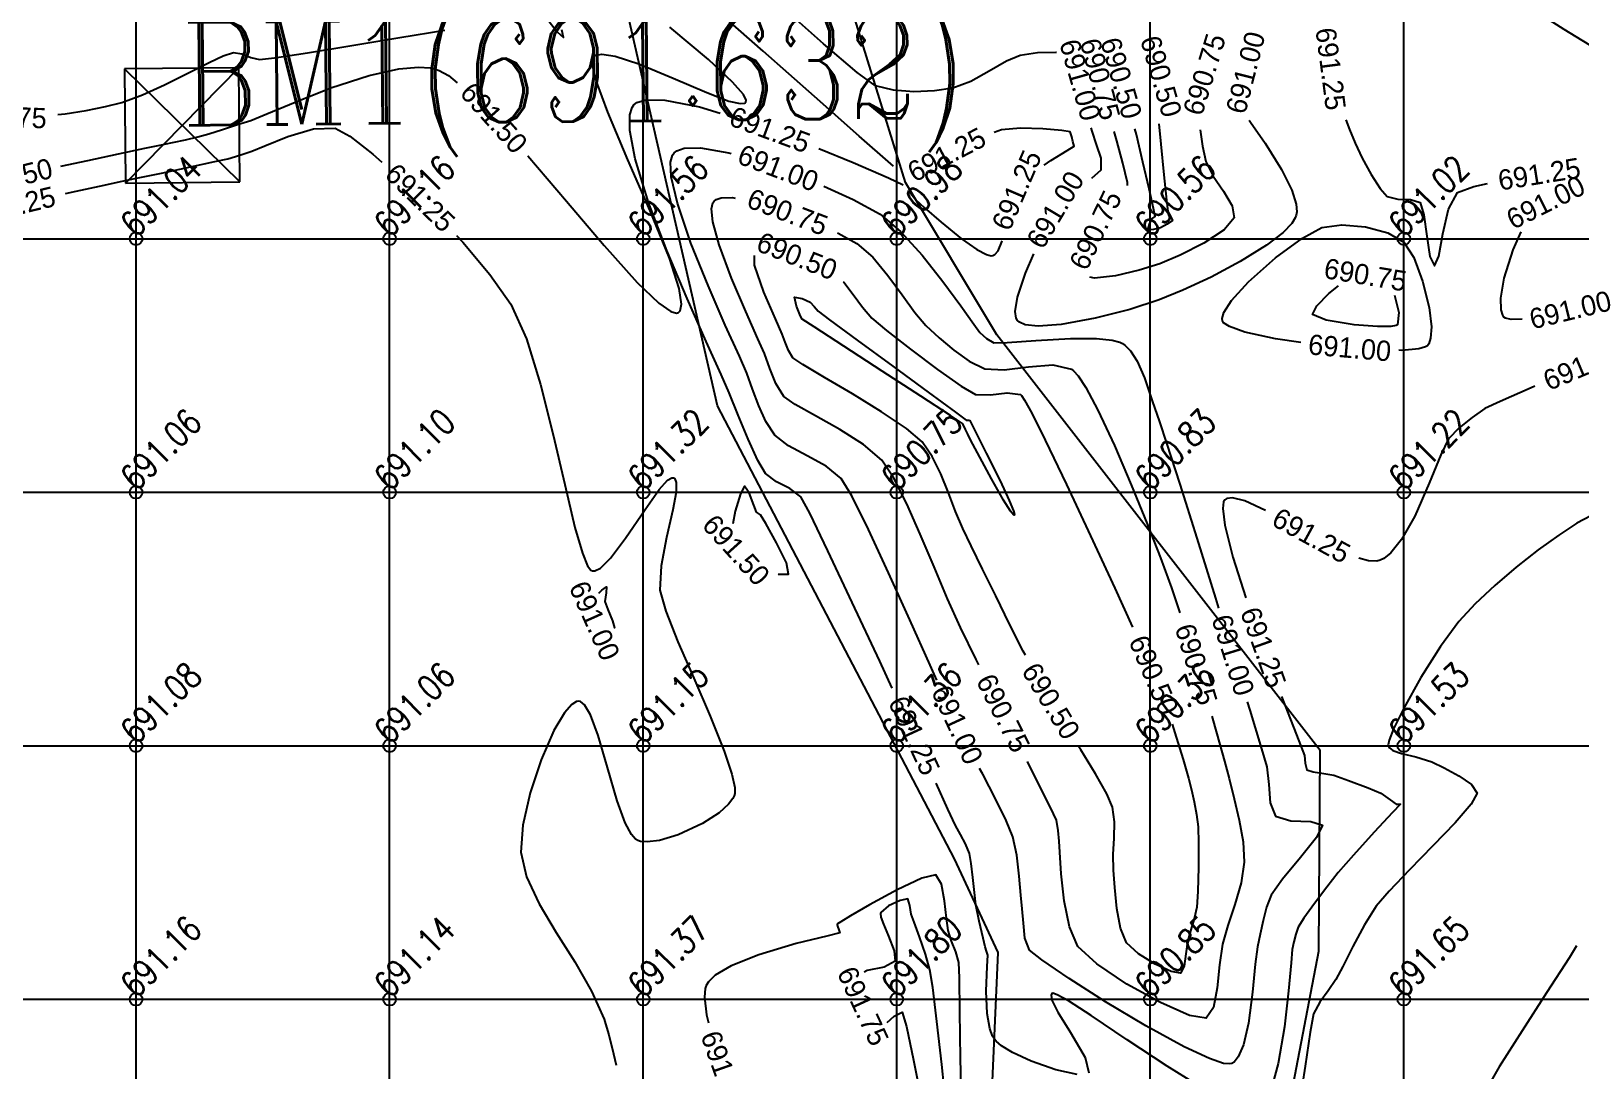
# Model space of a CAD drawing. Header units: millimetres. Extents: x 708400 to 708940, y 1331410 to 1331890.
# Drawn here: x 708622.93 to 708653.49, y 1331613.61 to 1331634.1 of the extents above; entities that cross this region are included whole.
import ezdxf

# ---------------------------------------------------------------- set-up
doc = ezdxf.new("R2010")
doc.units = ezdxf.units.MM
doc.header["$PDMODE"] = 32
doc.header["$PDSIZE"] = 0.25
for name, color, linetype in [('BLOCK LEVELS', 251, 'Continuous'), ('bm', 6, 'Continuous'), ('CONT-MJR', 210, 'Continuous'), ('CONT-MNR', 90, 'Continuous'), ('grid', 4, 'Continuous'), ('nala', 190, 'Continuous')]:
    doc.layers.add(name, color=color, linetype=linetype)
doc.styles.add('RC', font='romanc.shx', dxfattribs={"width": 0.8, "height": 1.8})
doc.styles.add('RS', font='romans.shx', dxfattribs={"height": 5})

# ---------------------------------------------------------------- blocks, each defined once
blk = doc.blocks.new('tbm')
at = {"layer": 'bm'}
for p, q in [((1, 1), (-1, 1)), ((-1, 1), (-1, -1)), ((1, -1), (1, 1)), ((-1, -1), (1, -1))]:
    blk.add_line(p, q, dxfattribs=at)
for points in [[(1, 1), (-1, -1)], [(-1, 1), (1, -1)]]:
    blk.add_lwpolyline(points, dxfattribs=at)

msp = doc.modelspace()

# ---------------------------------------------------------------- linework, layer by layer
at = {"layer": 'BLOCK LEVELS', "color": 251}
for p in [(708625, 1331630, 691.038), (708630, 1331630, 691.163), (708635, 1331630, 691.56), (708640, 1331630, 690.979), (708645, 1331630, 690.565), (708650, 1331630, 691.021), (708625, 1331625, 691.056), (708630, 1331625, 691.097), (708635, 1331625, 691.32), (708640, 1331625, 690.75), (708645, 1331625, 690.832), (708650, 1331625, 691.218), (708625, 1331620, 691.083), (708630, 1331620, 691.064), (708635, 1331620, 691.147), (708640, 1331620, 691.359), (708645, 1331620, 690.358), (708650, 1331620, 691.53), (708625, 1331615, 691.162), (708630, 1331615, 691.136), (708635, 1331615, 691.367), (708640, 1331615, 691.802), (708645, 1331615, 690.849), (708650, 1331615, 691.646)]:
    msp.add_point(p, dxfattribs=at)
at = {"layer": 'CONT-MJR', "flags": 128}
for points, elevation in [([(708643.15, 1331633.671), (708643.139, 1331633.674), (708642.773, 1331633.667), (708642.432, 1331633.613), (708642.163, 1331633.498), (708641.824, 1331633.301), (708641.458, 1331633.099), (708641.109, 1331632.968), (708640.746, 1331632.913), (708640.339, 1331632.896), (708639.935, 1331632.927), (708639.582, 1331633.017), (708639.217, 1331633.278), (708638.558, 1331633.84), (708637.728, 1331634.58), (708636.849, 1331635.378), (708636.044, 1331636.112), (708635.697, 1331636.424)], 691), ([(708653.744, 1331635.725), (708653.216, 1331635.592), (708652.592, 1331635.46), (708652.155, 1331635.345), (708651.928, 1331635.248), (708651.848, 1331635.177), (708651.833, 1331635.138), (708651.838, 1331635.106), (708651.894, 1331635.022), (708652.081, 1331634.852), (708652.483, 1331634.559), (708653.152, 1331634.129), (708653.901, 1331633.679)], 691.5), ([(708632.723, 1331631.637), (708632.724, 1331631.636), (708633.488, 1331630.738), (708634.228, 1331629.866), (708634.884, 1331629.134), (708635.306, 1331628.726), (708635.543, 1331628.561), (708635.655, 1331628.532), (708635.696, 1331628.544), (708635.73, 1331628.579), (708635.758, 1331628.706), (708635.711, 1331629.018), (708635.517, 1331629.614), (708635.137, 1331630.548), (708634.698, 1331631.556), (708634.3, 1331632.494), (708634.078, 1331633.099), (708634.002, 1331633.419), (708634.007, 1331633.551), (708634.028, 1331633.59), (708634.068, 1331633.617), (708634.187, 1331633.639), (708634.45, 1331633.599), (708634.916, 1331633.446), (708635.592, 1331633.165), (708636.254, 1331632.88), (708636.688, 1331632.715), (708636.915, 1331632.664), (708637.004, 1331632.675), (708637.027, 1331632.697), (708637.031, 1331632.732), (708636.977, 1331632.841), (708636.763, 1331633.089), (708636.289, 1331633.532), (708635.526, 1331634.174)], 691.5), ([(708623.519, 1331631.43), (708624.047, 1331631.544), (708624.653, 1331631.673), (708625.172, 1331631.783), (708625.469, 1331631.846), (708625.716, 1331631.896), (708625.974, 1331631.949), (708626.219, 1331632.006), (708626.434, 1331632.069), (708626.707, 1331632.156), (708626.997, 1331632.249), (708627.266, 1331632.332), (708627.581, 1331632.459), (708628.137, 1331632.695), (708628.84, 1331632.972), (708629.597, 1331633.219), (708630.18, 1331633.349), (708630.572, 1331633.383), (708630.8, 1331633.367), (708630.903, 1331633.346), (708630.98, 1331633.318), (708631.161, 1331633.215), (708631.332, 1331633.076)], 691.5), ([(708646.953, 1331632.34), (708646.979, 1331632.298), (708647.265, 1331631.881), (708647.587, 1331631.366), (708647.793, 1331630.955), (708647.879, 1331630.681), (708647.89, 1331630.529), (708647.879, 1331630.464), (708647.859, 1331630.412), (708647.79, 1331630.302), (708647.62, 1331630.124), (708647.293, 1331629.871), (708646.775, 1331629.548), (708646.201, 1331629.243), (708645.644, 1331628.982), (708645.173, 1331628.791), (708644.598, 1331628.606), (708643.916, 1331628.43), (708643.243, 1331628.306), (708642.788, 1331628.274), (708642.533, 1331628.302), (708642.419, 1331628.352), (708642.381, 1331628.387), (708642.355, 1331628.433), (708642.338, 1331628.565), (708642.381, 1331628.845), (708642.536, 1331629.319), (708642.702, 1331629.699)], 691), ([(708643.848, 1331631.192), (708644.031, 1331631.36), (708644.03, 1331631.588), (708643.942, 1331631.859), (708643.852, 1331632.118), (708643.837, 1331632.188)], 691), ([(708645.169, 1331632.267), (708645.206, 1331631.866), (708645.266, 1331631.262), (708645.319, 1331630.76), (708645.345, 1331630.538), (708645.397, 1331630.445), (708645.436, 1331630.359), (708645.334, 1331630.283), (708645.199, 1331630.213), (708645.062, 1331630.181), (708644.954, 1331630.177), (708644.986, 1331630.289), (708645.033, 1331630.39), (708645.099, 1331630.438), (708645.065, 1331630.594), (708644.976, 1331630.986), (708644.855, 1331631.508), (708644.725, 1331632.053), (708644.696, 1331632.168)], 690.5), ([(708640.792, 1331621.294), (708640.661, 1331621.587), (708640.261, 1331622.481), (708639.838, 1331623.413), (708639.44, 1331624.267), (708639.114, 1331624.926), (708638.907, 1331625.273), (708638.608, 1331625.513), (708638.231, 1331625.72), (708637.864, 1331625.917), (708637.593, 1331626.128), (708637.42, 1331626.392), (708637.279, 1331626.705), (708637.159, 1331627.034), (708637.047, 1331627.345), (708636.897, 1331627.683), (708636.619, 1331628.296), (708636.279, 1331629.074), (708635.942, 1331629.911), (708635.675, 1331630.699), (708635.554, 1331631.22), (708635.541, 1331631.511), (708635.576, 1331631.646), (708635.609, 1331631.692), (708635.661, 1331631.732), (708635.81, 1331631.782), (708636.128, 1331631.789), (708636.69, 1331631.691), (708636.736, 1331631.677)], 691), ([(708638.561, 1331631.037), (708639.139, 1331630.776), (708639.673, 1331630.482), (708640.077, 1331630.142), (708640.503, 1331629.672), (708640.911, 1331629.156), (708641.263, 1331628.675), (708641.518, 1331628.312), (708641.638, 1331628.148), (708641.77, 1331628.031), (708641.917, 1331627.944), (708642.181, 1331627.953), (708642.742, 1331627.995), (708643.424, 1331628.031), (708643.939, 1331628.029), (708644.249, 1331627.998), (708644.399, 1331627.958), (708644.452, 1331627.931), (708644.507, 1331627.891), (708644.608, 1331627.787), (708644.74, 1331627.585), (708644.886, 1331627.254), (708645.039, 1331626.803), (708645.18, 1331626.387), (708645.323, 1331625.966), (708645.582, 1331625.158), (708645.915, 1331624.096), (708646.283, 1331622.912), (708646.345, 1331622.712)], 691), ([(708647.972, 1331627.953), (708647.468, 1331628.026), (708646.865, 1331628.159), (708646.559, 1331628.267), (708646.447, 1331628.34), (708646.423, 1331628.377), (708646.417, 1331628.426), (708646.451, 1331628.547), (708646.6, 1331628.779), (708646.935, 1331629.146), (708647.469, 1331629.62), (708647.999, 1331630.012), (708648.383, 1331630.219), (708648.778, 1331630.27), (708649.242, 1331630.234), (708649.682, 1331630.118), (708650.003, 1331629.93), (708650.194, 1331629.632), (708650.371, 1331629.165), (708650.5, 1331628.643), (708650.543, 1331628.263), (708650.528, 1331628.037), (708650.492, 1331627.928), (708650.465, 1331627.889), (708650.428, 1331627.864), (708650.294, 1331627.825), (708649.959, 1331627.798), (708649.899, 1331627.799)], 691), ([(708652.332, 1331628.415), (708652.119, 1331628.407), (708652.007, 1331628.431), (708651.974, 1331628.453), (708651.949, 1331628.489), (708651.917, 1331628.596), (708651.914, 1331628.826), (708651.981, 1331629.223), (708652.154, 1331629.779), (708652.315, 1331630.137)], 691), ([(708642.538, 1331621.786), (708642.496, 1331621.866), (708642.226, 1331622.399), (708641.951, 1331622.954), (708641.692, 1331623.485), (708641.47, 1331623.943), (708641.305, 1331624.283), (708641.159, 1331624.623), (708641.018, 1331624.991), (708640.871, 1331625.36), (708640.702, 1331625.703), (708640.501, 1331625.994), (708640.19, 1331626.257), (708639.697, 1331626.587), (708639.125, 1331626.939), (708638.576, 1331627.265), (708638.151, 1331627.519), (708637.954, 1331627.652), (708637.868, 1331627.792), (708637.802, 1331627.959), (708637.744, 1331628.12), (708637.609, 1331628.42), (708637.382, 1331628.947), (708637.197, 1331629.48), (708637.193, 1331629.667)], 690.5), ([(708638.946, 1331629.154), (708638.959, 1331629.142), (708639.144, 1331628.9), (708639.323, 1331628.648), (708639.511, 1331628.43), (708639.801, 1331628.186), (708640.273, 1331627.818), (708640.803, 1331627.421), (708641.271, 1331627.092), (708641.553, 1331626.928), (708641.85, 1331626.918), (708642.178, 1331626.962), (708642.44, 1331626.924), (708642.459, 1331626.905), (708642.519, 1331626.814), (708642.661, 1331626.557), (708642.927, 1331626.029), (708643.349, 1331625.151), (708643.823, 1331624.139), (708644.298, 1331623.105), (708644.646, 1331622.337)], 690.5), ([(708637.661, 1331623.387), (708637.665, 1331623.386), (708637.864, 1331623.381), (708637.825, 1331623.608), (708637.632, 1331624.004), (708637.417, 1331624.381), (708637.313, 1331624.552), (708637.232, 1331624.605), (708637.185, 1331624.742), (708637.09, 1331624.99), (708637.001, 1331625.118), (708636.918, 1331624.969), (708636.812, 1331624.627), (708636.768, 1331624.378)], 691.5), ([(708653.839, 1331624.611), (708653.409, 1331624.388), (708653.055, 1331624.156), (708652.647, 1331623.861), (708652.216, 1331623.523), (708651.792, 1331623.163), (708651.404, 1331622.799), (708651.084, 1331622.452), (708650.721, 1331621.958), (708650.338, 1331621.349), (708649.998, 1331620.741), (708649.798, 1331620.333), (708649.712, 1331620.113), (708649.693, 1331620.02), (708649.696, 1331619.992), (708649.715, 1331619.96), (708649.786, 1331619.907), (708649.954, 1331619.847), (708650.235, 1331619.783), (708650.555, 1331619.684), (708650.796, 1331619.564), (708651.085, 1331619.409), (708651.332, 1331619.236), (708651.447, 1331619.063), (708651.33, 1331618.85), (708651.009, 1331618.48), (708650.573, 1331618.024), (708650.111, 1331617.551), (708649.709, 1331617.133), (708649.457, 1331616.839), (708649.225, 1331616.467), (708648.994, 1331616.04), (708648.794, 1331615.65), (708648.656, 1331615.391), (708648.507, 1331615.17), (708648.346, 1331614.941), (708648.22, 1331614.711), (708648.15, 1331614.35), (708648.055, 1331613.68), (708647.934, 1331612.916)], 691.5), ([(708634.126, 1331623.008), (708634.185, 1331623.071), (708634.278, 1331623.133), (708634.27, 1331623.013), (708634.244, 1331622.848), (708634.301, 1331622.689), (708634.394, 1331622.465), (708634.433, 1331622.325), (708634.431, 1331622.324)], 691), ([(708646.913, 1331620.864), (708646.962, 1331620.702), (708647.193, 1331619.94), (708647.297, 1331619.583), (708647.336, 1331619.237), (708647.366, 1331618.874), (708647.47, 1331618.612), (708647.772, 1331618.521), (708648.166, 1331618.504), (708648.393, 1331618.431), (708648.278, 1331618.194), (708647.961, 1331617.795), (708647.607, 1331617.368), (708647.383, 1331617.051), (708647.293, 1331616.815), (708647.224, 1331616.553), (708647.167, 1331616.287), (708647.111, 1331616.035), (708647.067, 1331615.69), (708647.015, 1331615.139), (708646.934, 1331614.529), (708646.835, 1331614.1), (708646.735, 1331613.862), (708646.653, 1331613.762), (708646.607, 1331613.733), (708646.565, 1331613.724), (708646.441, 1331613.737), (708646.165, 1331613.831), (708645.665, 1331614.065), (708644.912, 1331614.478), (708644.119, 1331614.952), (708643.398, 1331615.411), (708642.86, 1331615.775), (708642.618, 1331615.967), (708642.529, 1331616.206), (708642.497, 1331616.499), (708642.472, 1331616.781), (708642.445, 1331617.051), (708642.415, 1331617.43), (708642.368, 1331617.84), (708642.291, 1331618.204), (708642.161, 1331618.527), (708641.95, 1331618.956), (708641.695, 1331619.442), (708641.635, 1331619.554)], 691), ([(708645.431, 1331620.425), (708645.513, 1331620.172), (708645.647, 1331619.727), (708645.752, 1331619.358), (708645.813, 1331619.131), (708645.867, 1331618.893), (708645.913, 1331618.642), (708645.943, 1331618.401), (708645.951, 1331618.087), (708645.948, 1331617.604), (708645.936, 1331617.124), (708645.917, 1331616.817), (708645.866, 1331616.586), (708645.795, 1331616.347), (708645.734, 1331616.133), (708645.702, 1331615.899), (708645.671, 1331615.655), (708645.599, 1331615.516), (708645.415, 1331615.55), (708645.099, 1331615.693), (708644.766, 1331615.896), (708644.53, 1331616.115), (708644.411, 1331616.403), (708644.34, 1331616.793), (708644.3, 1331617.202), (708644.273, 1331617.548), (708644.269, 1331617.853), (708644.289, 1331618.178), (708644.297, 1331618.499), (708644.258, 1331618.791), (708644.142, 1331619.052), (708643.919, 1331619.445), (708643.628, 1331619.922), (708643.58, 1331620)], 690.5), ([(708641.281, 1331612.764), (708641.255, 1331613.83), (708641.244, 1331614.756), (708641.237, 1331615.426), (708641.227, 1331615.726), (708641.165, 1331615.934), (708641.083, 1331616.149), (708641.012, 1331616.357), (708640.979, 1331616.599), (708640.945, 1331616.945), (708640.885, 1331617.271), (708640.774, 1331617.454), (708640.498, 1331617.39), (708640.008, 1331617.158), (708639.46, 1331616.86), (708639.087, 1331616.644), (708638.898, 1331616.53), (708638.834, 1331616.489), (708638.825, 1331616.482), (708638.825, 1331616.472), (708638.834, 1331616.439), (708638.86, 1331616.372), (708638.876, 1331616.309), (708638.624, 1331616.248), (708638.019, 1331616.101), (708637.279, 1331615.88), (708636.732, 1331615.661), (708636.421, 1331615.475), (708636.286, 1331615.343), (708636.245, 1331615.275), (708636.225, 1331615.211), (708636.211, 1331615.04), (708636.25, 1331614.696), (708636.29, 1331614.538)], 691.5)]:
    msp.add_lwpolyline(points, dxfattribs=dict(at, elevation=elevation))
at = {"layer": 'CONT-MNR', "flags": 128}
for points, elevation in [([(708639.938, 1331631.428), (708639.886, 1331631.474), (708639.262, 1331632.025), (708638.379, 1331632.804), (708637.363, 1331633.699), (708636.341, 1331634.597), (708635.439, 1331635.385), (708635.396, 1331635.423)], 691.25), ([(708633.1, 1331634.339), (708633.306, 1331634.081), (708633.427, 1331633.966), (708633.393, 1331634.121)], 691.75), ([(708623.456, 1331632.448), (708623.603, 1331632.465), (708624.014, 1331632.529), (708624.397, 1331632.604), (708624.722, 1331632.687), (708625.124, 1331632.837), (708625.558, 1331633.036), (708625.944, 1331633.227), (708626.202, 1331633.354), (708626.453, 1331633.478), (708626.715, 1331633.607), (708626.92, 1331633.672), (708627.086, 1331633.643), (708627.263, 1331633.574), (708627.433, 1331633.531), (708627.728, 1331633.567), (708628.383, 1331633.668), (708629.256, 1331633.809), (708630.204, 1331633.966), (708631.087, 1331634.114)], 691.75), ([(708639.909, 1331621.137), (708639.664, 1331621.666), (708639.124, 1331622.824), (708638.644, 1331623.845), (708638.285, 1331624.587), (708638.11, 1331624.912), (708637.892, 1331625.071), (708637.629, 1331625.207), (708637.412, 1331625.366), (708637.26, 1331625.624), (708637.068, 1331626.043), (708636.87, 1331626.522), (708636.698, 1331626.957), (708636.537, 1331627.322), (708636.24, 1331627.974), (708635.865, 1331628.82), (708635.468, 1331629.765), (708635.108, 1331630.714), (708634.841, 1331631.573), (708634.734, 1331632.131), (708634.734, 1331632.443), (708634.78, 1331632.589), (708634.818, 1331632.641), (708634.878, 1331632.685), (708635.051, 1331632.737), (708635.43, 1331632.732), (708636.108, 1331632.598), (708636.518, 1331632.473)], 691.25), ([(708623.606, 1331630.893), (708623.816, 1331630.939), (708624.094, 1331630.999), (708624.372, 1331631.057), (708624.635, 1331631.113), (708624.976, 1331631.185), (708625.502, 1331631.295), (708626.075, 1331631.416), (708626.556, 1331631.519), (708626.807, 1331631.576), (708626.963, 1331631.621), (708627.125, 1331631.674), (708627.28, 1331631.723), (708627.537, 1331631.829), (708627.991, 1331632.012), (708628.5, 1331632.165), (708628.923, 1331632.181), (708629.214, 1331632.019), (708629.67, 1331631.664), (708629.843, 1331631.51)], 691.25), ([(708642.907, 1331631.453), (708643.039, 1331631.545), (708643.359, 1331631.741), (708643.497, 1331631.822), (708643.487, 1331631.87), (708643.474, 1331631.919), (708643.454, 1331632.011), (708643.418, 1331632.109), (708643.253, 1331632.134), (708642.882, 1331632.166), (708642.441, 1331632.179), (708642.064, 1331632.145), (708641.922, 1331632.093)], 691.25), ([(708645.984, 1331632.149), (708646.027, 1331631.823), (708646.095, 1331631.525), (708646.238, 1331631.235), (708646.445, 1331630.934), (708646.617, 1331630.65), (708646.657, 1331630.411), (708646.456, 1331630.176), (708646.057, 1331629.913), (708645.59, 1331629.673), (708645.186, 1331629.502), (708644.783, 1331629.376), (708644.315, 1331629.267), (708643.902, 1331629.22), (708643.811, 1331629.244)], 690.75), ([(708644.553, 1331631.048), (708644.548, 1331631.11), (708644.458, 1331631.489), (708644.338, 1331631.927), (708644.286, 1331632.117)], 690.75), ([(708648.854, 1331632.346), (708648.926, 1331632.154), (708649.037, 1331631.885), (708649.179, 1331631.588), (708649.354, 1331631.266), (708649.53, 1331630.99), (708649.672, 1331630.83), (708649.881, 1331630.779), (708650.132, 1331630.773), (708650.321, 1331630.714), (708650.397, 1331630.47), (708650.454, 1331630.049), (708650.515, 1331629.648), (708650.603, 1331629.467), (708650.692, 1331629.656), (708650.771, 1331630.094), (708650.88, 1331630.579), (708651.06, 1331630.91), (708651.382, 1331631.03), (708651.653, 1331631.089)], 691.25), ([(708638.465, 1331631.78), (708639.138, 1331631.504), (708639.839, 1331631.198), (708640.13, 1331631.061)], 691.25), ([(708640.247, 1331630.933), (708640.259, 1331630.92), (708640.378, 1331630.767), (708640.544, 1331630.615), (708640.875, 1331630.323), (708641.274, 1331629.997), (708641.579, 1331629.784), (708641.767, 1331629.686), (708641.861, 1331629.664), (708641.897, 1331629.668), (708641.934, 1331629.686), (708641.998, 1331629.759), (708642.075, 1331629.938), (708642.079, 1331629.955)], 691.25), ([(708641.62, 1331621.597), (708641.566, 1331621.704), (708641.256, 1331622.332), (708641.001, 1331622.895), (708640.735, 1331623.526), (708640.464, 1331624.171), (708640.198, 1331624.774), (708639.942, 1331625.279), (708639.704, 1331625.633), (708639.346, 1331625.943), (708638.88, 1331626.24), (708638.4, 1331626.507), (708638, 1331626.729), (708637.773, 1331626.89), (708637.619, 1331627.142), (708637.5, 1331627.442), (708637.395, 1331627.733), (708637.264, 1331628.026), (708637.023, 1331628.562), (708636.744, 1331629.22), (708636.499, 1331629.882), (708636.376, 1331630.335), (708636.35, 1331630.589), (708636.374, 1331630.705), (708636.4, 1331630.743), (708636.436, 1331630.771), (708636.538, 1331630.805), (708636.759, 1331630.81), (708636.811, 1331630.801)], 690.75), ([(708631.32, 1331630.065), (708631.444, 1331629.933), (708631.978, 1331629.296), (708632.387, 1331628.711), (708632.697, 1331628.025), (708632.976, 1331627.127), (708633.227, 1331626.133), (708633.453, 1331625.154), (708633.655, 1331624.305), (708633.802, 1331623.796), (708633.905, 1331623.551), (708633.97, 1331623.466), (708634.001, 1331623.45), (708634.048, 1331623.451), (708634.157, 1331623.505), (708634.353, 1331623.698), (708634.651, 1331624.093), (708635.036, 1331624.662), (708635.313, 1331625.051), (708635.48, 1331625.237), (708635.565, 1331625.285), (708635.597, 1331625.282), (708635.623, 1331625.263), (708635.651, 1331625.19), (708635.649, 1331625.004), (708635.586, 1331624.65), (708635.461, 1331624.107), (708635.352, 1331623.547), (708635.33, 1331623.07), (708635.444, 1331622.657), (708635.686, 1331622.05), (708635.996, 1331621.332), (708636.319, 1331620.586), (708636.598, 1331619.895), (708636.751, 1331619.438), (708636.805, 1331619.18), (708636.806, 1331619.058), (708636.794, 1331619.014), (708636.767, 1331618.96), (708636.683, 1331618.849), (708636.497, 1331618.68), (708636.167, 1331618.464), (708635.691, 1331618.243), (708635.32, 1331618.133), (708635.079, 1331618.103), (708634.947, 1331618.115), (708634.892, 1331618.13), (708634.85, 1331618.155), (708634.767, 1331618.247), (708634.647, 1331618.479), (708634.49, 1331618.917), (708634.299, 1331619.568), (708634.111, 1331620.205), (708633.958, 1331620.61), (708633.842, 1331620.807), (708633.763, 1331620.87), (708633.723, 1331620.877), (708633.682, 1331620.87), (708633.593, 1331620.816), (708633.447, 1331620.652), (708633.241, 1331620.303), (708632.988, 1331619.725), (708632.773, 1331619.072), (708632.629, 1331618.434), (708632.588, 1331617.899), (708632.699, 1331617.415), (708632.951, 1331616.882), (708633.287, 1331616.316), (708633.65, 1331615.737), (708633.982, 1331615.162), (708634.228, 1331614.61), (708634.259, 1331614.514), (708634.322, 1331614.299), (708634.415, 1331613.926), (708634.464, 1331613.699)], 691.25), ([(708638.832, 1331630.114), (708638.844, 1331630.109), (708639.214, 1331629.905), (708639.527, 1331629.634), (708639.827, 1331629.275), (708640.107, 1331628.89), (708640.359, 1331628.541), (708640.575, 1331628.289), (708640.836, 1331628.046), (708641.125, 1331627.799), (708641.429, 1331627.583), (708641.735, 1331627.436), (708642.12, 1331627.412), (708642.6, 1331627.472), (708643.076, 1331627.512), (708643.446, 1331627.428), (708643.486, 1331627.397), (708643.575, 1331627.297), (708643.73, 1331627.062), (708643.967, 1331626.619), (708644.293, 1331625.921), (708644.626, 1331625.144), (708644.938, 1331624.375), (708645.203, 1331623.703), (708645.417, 1331623.114), (708645.581, 1331622.622)], 690.75), ([(708649.818, 1331628.886), (708649.902, 1331628.544), (708649.877, 1331628.301), (708649.851, 1331628.285), (708649.744, 1331628.267), (708649.479, 1331628.265), (708649.019, 1331628.302), (708648.47, 1331628.391), (708648.202, 1331628.503), (708648.282, 1331628.679), (708648.521, 1331628.921), (708648.71, 1331629.071)], 690.75), ([(708652.584, 1331627.089), (708652.508, 1331627.057), (708651.901, 1331626.792), (708651.6, 1331626.649), (708651.345, 1331626.476), (708651.094, 1331626.27), (708650.88, 1331626.05), (708650.728, 1331625.738), (708650.501, 1331625.176), (708650.215, 1331624.53), (708649.955, 1331624.066), (708649.746, 1331623.805), (708649.603, 1331623.692), (708649.53, 1331623.658), (708649.465, 1331623.643), (708649.306, 1331623.647), (708649.112, 1331623.702)], 691.25), ([(708647.271, 1331624.642), (708646.864, 1331624.829), (708646.624, 1331624.889), (708646.511, 1331624.875), (708646.471, 1331624.85), (708646.446, 1331624.811), (708646.428, 1331624.677), (708646.469, 1331624.347), (708646.626, 1331623.722), (708646.884, 1331622.914)], 691.25), ([(708647.588, 1331620.971), (708647.659, 1331620.785), (708647.927, 1331620.095), (708648.038, 1331619.809), (708648.054, 1331619.654), (708648.09, 1331619.522), (708648.212, 1331619.484), (708648.421, 1331619.455), (708648.619, 1331619.418), (708648.908, 1331619.317), (708649.294, 1331619.168), (708649.544, 1331619.063), (708649.733, 1331618.936), (708649.851, 1331618.849), (708649.932, 1331618.851), (708649.778, 1331618.683), (708649.416, 1331618.294), (708649.006, 1331617.845), (708648.704, 1331617.499), (708648.479, 1331617.213), (708648.235, 1331616.888), (708648.028, 1331616.6), (708647.917, 1331616.424), (708647.867, 1331616.285), (708647.832, 1331616.132), (708647.8, 1331615.985), (708647.775, 1331615.722), (708647.727, 1331615.164), (708647.646, 1331614.454), (708647.523, 1331613.735), (708647.388, 1331613.249)], 691.25), ([(708646.211, 1331620.583), (708646.314, 1331620.232), (708646.465, 1331619.695), (708646.555, 1331619.357), (708646.656, 1331618.956), (708646.756, 1331618.53), (708646.83, 1331618.104), (708646.85, 1331617.703), (708646.79, 1331617.299), (708646.669, 1331616.872), (708646.532, 1331616.456), (708646.423, 1331616.084), (708646.362, 1331615.681), (708646.316, 1331615.228), (708646.244, 1331614.837), (708646.103, 1331614.625), (708645.776, 1331614.682), (708645.203, 1331614.935), (708644.54, 1331615.301), (708643.945, 1331615.698), (708643.574, 1331616.041), (708643.405, 1331616.43), (708643.3, 1331616.944), (708643.242, 1331617.471), (708643.215, 1331617.899), (708643.201, 1331618.118), (708643.182, 1331618.326), (708643.149, 1331618.53), (708643.03, 1331618.783), (708642.752, 1331619.343), (708642.577, 1331619.69)], 690.75), ([(708643.558, 1331613.52), (708643.139, 1331613.61), (708642.649, 1331613.782), (708642.285, 1331613.951), (708642.067, 1331614.085), (708641.963, 1331614.171), (708641.926, 1331614.213), (708641.89, 1331614.272), (708641.833, 1331614.424), (708641.784, 1331614.717), (708641.766, 1331615.16), (708641.784, 1331615.647), (708641.799, 1331615.869), (708641.771, 1331615.952), (708641.742, 1331616.035), (708641.702, 1331616.204), (708641.627, 1331616.54), (708641.562, 1331616.865), (708641.531, 1331617.107), (708641.502, 1331617.401), (708641.471, 1331617.68), (708641.434, 1331617.878), (708641.357, 1331618.063), (708641.255, 1331618.251), (708641.159, 1331618.43), (708641.01, 1331618.751), (708640.775, 1331619.261)], 691.25), ([(708640.98, 1331612.821), (708640.892, 1331613.716), (708640.794, 1331614.564), (708640.709, 1331615.23), (708640.655, 1331615.582), (708640.57, 1331615.889), (708640.451, 1331616.23), (708640.341, 1331616.521), (708640.282, 1331616.679), (708640.259, 1331616.852), (708640.217, 1331616.979), (708640.07, 1331616.949), (708639.837, 1331616.845), (708639.685, 1331616.713), (708639.68, 1331616.69), (708639.688, 1331616.622), (708639.737, 1331616.48), (708639.837, 1331616.248), (708639.952, 1331615.956), (708639.97, 1331615.752), (708639.75, 1331615.636), (708639.416, 1331615.565), (708639.356, 1331615.534)], 691.75), ([(708653.404, 1331616.055), (708653.264, 1331615.827), (708652.815, 1331615.13), (708652.331, 1331614.381), (708651.882, 1331613.669), (708651.542, 1331613.086)], 691.75), ([(708646.096, 1331613.21), (708645.335, 1331613.678), (708644.546, 1331614.201), (708643.833, 1331614.682), (708643.388, 1331614.967), (708643.163, 1331615.091), (708643.078, 1331615.118), (708643.057, 1331615.112), (708643.043, 1331615.083), (708643.061, 1331614.981), (708643.177, 1331614.745), (708643.424, 1331614.343), (708643.718, 1331613.849), (708643.787, 1331613.551)], 691.25), ([(708639.814, 1331614.542), (708639.952, 1331614.668), (708640.105, 1331614.746), (708640.191, 1331614.466), (708640.33, 1331613.797), (708640.502, 1331612.936)], 691.75)]:
    msp.add_lwpolyline(points, dxfattribs=dict(at, elevation=elevation))
at = {"layer": 'CONT-MNR', "elevation": 690.25, "flags": 128}
msp.add_lwpolyline([(708641.434, 1331626.42), (708641.439, 1331626.412), (708641.473, 1331626.347), (708641.573, 1331626.153), (708641.766, 1331625.772), (708642.037, 1331625.223), (708642.218, 1331624.836), (708642.301, 1331624.634), (708642.32, 1331624.563), (708642.317, 1331624.55), (708642.301, 1331624.555), (708642.243, 1331624.626), (708642.104, 1331624.846), (708641.869, 1331625.261), (708641.59, 1331625.776), (708641.456, 1331626.03), (708641.399, 1331626.142), (708641.354, 1331626.234), (708641.327, 1331626.295), (708641.297, 1331626.355), (708641.06, 1331626.511), (708640.474, 1331626.892), (708639.714, 1331627.386), (708638.955, 1331627.88), (708638.37, 1331628.26), (708638.135, 1331628.414), (708638.112, 1331628.46), (708638.092, 1331628.508), (708638.022, 1331628.667), (708637.981, 1331628.845), (708638.135, 1331628.822), (708638.296, 1331628.751), (708638.373, 1331628.664), (708638.448, 1331628.571), (708638.677, 1331628.399), (708639.222, 1331627.998), (708639.923, 1331627.483), (708640.621, 1331626.971), (708641.157, 1331626.578), (708641.372, 1331626.421)], close=True, dxfattribs=at)
at = {"layer": 'grid'}
for p, q in [((708625, 1331410), (708625, 1331890)), ((708630, 1331410), (708630, 1331890)), ((708635, 1331410), (708635, 1331890)), ((708640, 1331410), (708640, 1331890)), ((708645, 1331410), (708645, 1331890)), ((708650, 1331410), (708650, 1331890)), ((708400, 1331630), (708845, 1331630)), ((708400, 1331625), (708845, 1331625)), ((708400, 1331620), (708845, 1331620)), ((708400, 1331615), (708845, 1331615))]:
    msp.add_line(p, q, dxfattribs=at)
at = {"layer": 'nala'}
for points, elevation in [([(708647.411, 1331587.742), (708646.184, 1331592.202), (708643.845, 1331601.444), (708641.591, 1331606.677), (708642.002, 1331615.92), (708641.142, 1331617.767), (708636.468, 1331626.701), (708633.59, 1331639.262), (708632.549, 1331643.944), (708631.215, 1331650.927), (708630.755, 1331655.603), (708629.345, 1331660.975), (708625.773, 1331667.889), (708611.869, 1331682.174), (708608.262, 1331695.176), (708624.005, 1331718.091), (708626.832, 1331733.391), (708627.824, 1331740.055)], 691.765), ([(708651.362, 1331588.954), (708651.24, 1331592.644), (708648.78, 1331604.259), (708647.035, 1331609.24), (708648.323, 1331615.948), (708648.35, 1331619.904), (708641.974, 1331628.104), (708640.173, 1331631.11), (708637.547, 1331639.588), (708637.721, 1331645.688), (708635.691, 1331652.985)], 692.001)]:
    msp.add_lwpolyline(points, dxfattribs=dict(at, elevation=elevation))

# ---------------------------------------------------------------- block references
at = {"layer": 'bm', "xscale": 1.12561382528555, "yscale": 1.125613825395703, "zscale": 1.12561382482113, "rotation": 0.5690557443653953}
msp.add_blockref('tbm', (708625.909, 1331632.233, 691.632), dxfattribs=at)

# ---------------------------------------------------------------- texts
at = {"layer": 'BLOCK LEVELS', "color": 251, "style": 'RS', "width": 0.8}
for s, p in [('691.04', (708625, 1331630, 691.038)), ('691.16', (708630, 1331630, 691.163)), ('691.56', (708635, 1331630, 691.56)), ('690.98', (708640, 1331630, 690.979)), ('690.56', (708645, 1331630, 690.565)), ('691.02', (708650, 1331630, 691.021)), ('690.75', (708640, 1331625, 690.75)), ('690.83', (708645, 1331625, 690.832)), ('691.06', (708625, 1331625, 691.056)), ('691.10', (708630, 1331625, 691.097)), ('691.32', (708635, 1331625, 691.32)), ('691.22', (708650, 1331625, 691.218)), ('691.08', (708625, 1331620, 691.083)), ('691.06', (708630, 1331620, 691.064)), ('691.15', (708635, 1331620, 691.147)), ('691.36', (708640, 1331620, 691.359)), ('690.36', (708645, 1331620, 690.358)), ('691.53', (708650, 1331620, 691.53)), ('691.16', (708625, 1331615, 691.162)), ('691.14', (708630, 1331615, 691.136)), ('691.37', (708635, 1331615, 691.367)), ('691.80', (708640, 1331615, 691.802)), ('690.85', (708645, 1331615, 690.849)), ('691.65', (708650, 1331615, 691.646))]:
    msp.add_text(s, height=0.5, rotation=45.0066, dxfattribs=at).set_placement(p)
at = {"layer": 'bm', "style": 'RC', "oblique": 0, "width": 0.8}
msp.add_text('BM1(691.632)', height=2.0261, rotation=0.5691, dxfattribs=at).set_placement((708625.909, 1331632.233, 691.632))
at = {"layer": 'CONT-MJR', "char_height": 0.4, "attachment_point": 5}
for s, insert, rotation in [('{690.50}', (708644.426, 1331633.166, 690.5), 286.0681), ('{690.50}', (708645.212, 1331633.201, 690.5), 286.0879), ('{691.00}', (708646.881, 1331633.275, 691), 75.7346), ('{691.00}', (708643.615, 1331633.13, 691), 285.8329), ('{691.50}', (708632.055, 1331632.381, 691.5), 311.8887), ('{691.00}', (708637.662, 1331631.391, 691), 339.1941), ('{691.50}', (708622.545, 1331631.203, 691.5), 13.925), ('{691.00}', (708643.129, 1331630.57, 691), 59.2496), ('{691.00}', (708652.798, 1331630.715, 691), 26.714), ('{690.50}', (708638.033, 1331629.656, 690.5), 338.3613), ('{691.00}', (708653.283, 1331628.594, 691), 13.6209), ('{691.00}', (708648.933, 1331627.845, 691), 355.0627), ('{691.50}', (708636.832, 1331623.859, 691.5), 312.0403), ('{691.00}', (708634.039, 1331622.466, 691), 294.0596), ('{691.00}', (708646.63, 1331621.788, 691), 287.1439), ('{690.50}', (708645.066, 1331621.393, 690.5), 293.0351), ('{690.50}', (708643.04, 1331620.881, 690.5), 301.2974), ('{691.00}', (708641.192, 1331620.414, 691), 294.7337), ('{691.50}', (708636.584, 1331613.582, 691.5), 289.3316)]:
    msp.add_mtext(s, dxfattribs=dict(at, insert=insert, rotation=rotation))
at = {"layer": 'CONT-MNR', "char_height": 0.4, "attachment_point": 5}
for s, insert, rotation in [('{690.75}', (708646.069, 1331633.239, 690.75), 72.9486), ('{691.25}', (708648.556, 1331633.349, 691.25), 277.3536), ('{690.75}', (708644.009, 1331633.147, 690.75), 285.0155), ('{691.75}', (708622.42, 1331632.398, 691.75), 358.1687), ('{691.25}', (708637.499, 1331632.148, 691.25), 339.6898), ('{691.25}', (708640.985, 1331631.656, 691.25), 27.5307), ('{691.25}', (708642.367, 1331630.956, 691.25), 66.7966), ('{691.25}', (708652.67, 1331631.272, 691.25), 9.1225), ('{691.25}', (708630.601, 1331630.807, 691.25), 315.8397), ('{691.25}', (708622.602, 1331630.649, 691.25), 13.7781), ('{690.75}', (708637.847, 1331630.525, 690.75), 339.1941), ('{690.75}', (708643.922, 1331630.168, 690.75), 64.2975), ('{690.75}', (708649.242, 1331629.286, 690.75), 350.534), ('{691.25}', (708653.535, 1331627.493, 691.25), 22.8572), ('{691.25}', (708648.176, 1331624.144, 691.25), 331.2714), ('{691.25}', (708647.227, 1331621.939, 691.25), 289.6584), ('{690.75}', (708645.905, 1331621.605, 690.75), 286.8441), ('{690.75}', (708642.098, 1331620.643, 690.75), 296.7191), ('{691.25}', (708640.343, 1331620.2, 691.25), 294.7626), ('{691.75}', (708639.334, 1331614.866, 691.75), 294.76)]:
    msp.add_mtext(s, dxfattribs=dict(at, insert=insert, rotation=rotation))

doc.saveas('drawing.dxf')
